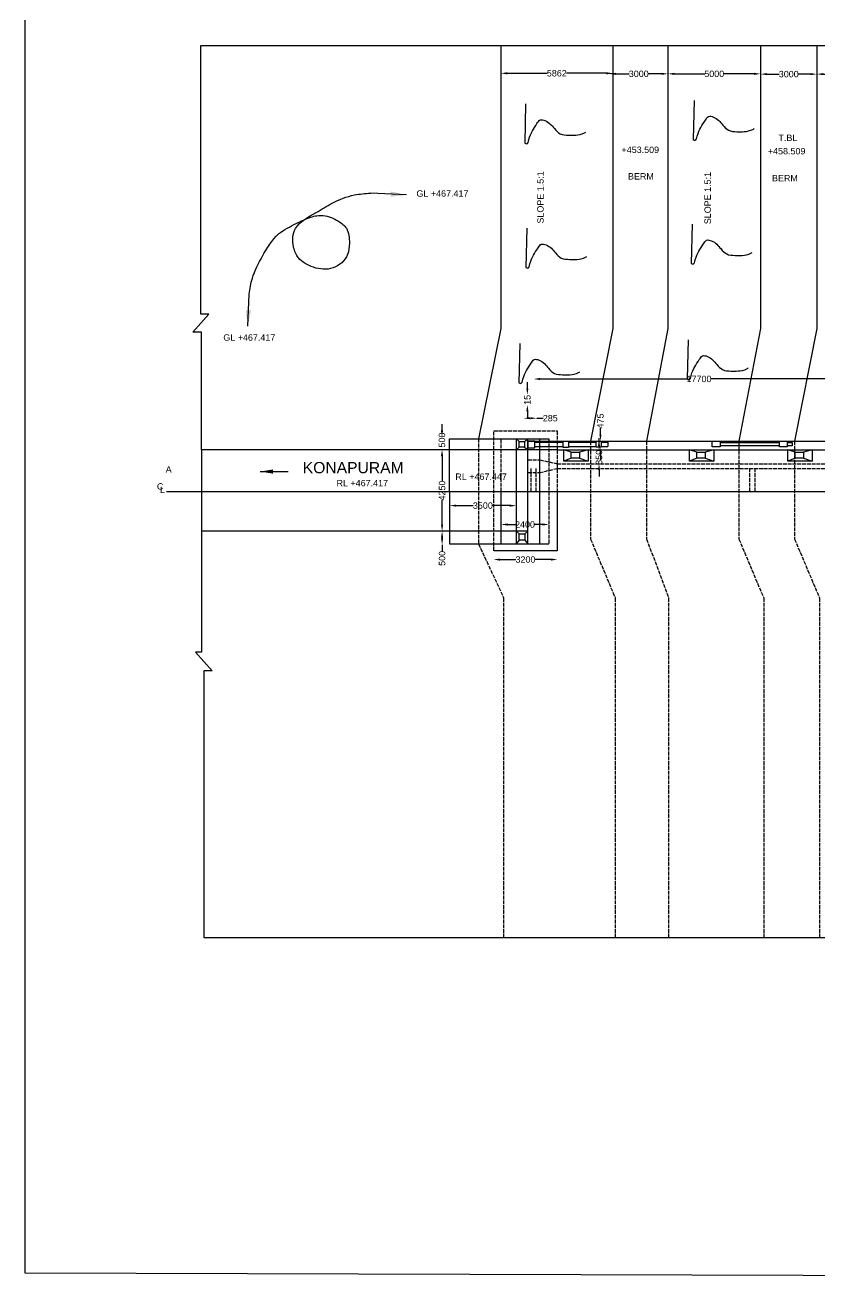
# Model space of a CAD drawing. Header units: millimetres. Extents: x 5124 to 2385548, y 2311 to 44314889.
# Drawn here: x 2375415 to 2377897, y 44308549 to 44312479 of the extents above; entities that cross this region are included whole.
import ezdxf

# ---------------------------------------------------------------- set-up
doc = ezdxf.new("R2010")
doc.units = ezdxf.units.MM
doc.header["$MEASUREMENT"] = 0
doc.linetypes.add('ACAD_ISO02W100', pattern=[15, 12, -3])
for name, color, linetype in [('DIMENSIONS', 7, 'Continuous'), ('DRAWING', 2, 'Continuous'), ('TEXT', 7, 'Continuous')]:
    doc.layers.add(name, color=color, linetype=linetype)
doc.styles.get("Standard").update_dxf_attribs({"font": 'arial.ttf', "height": 20})
doc.dimstyles.get("Standard").update_dxf_attribs({"dimtxt": 25, "dimasz": 20, "dimexe": 0.18, "dimexo": 0.0625, "dimgap": 0.09, "dimtad": 0, "dimdec": 0, "dimzin": 0, "dimdsep": 46, "dimtxsty": 'Standard', "dimcen": 0.09, "dimse1": 1, "dimse2": 1, "dimadec": 0, "dimazin": 0, "dimtfac": 1, "dimtdec": 0, "dimtofl": 0, "dimtmove": 0, "dimatfit": 3, "dimfxl": 1, "dimtolj": 1, "dimtzin": 0, "dimarcsym": 0})

# ---------------------------------------------------------------- blocks, each defined once
blk = doc.blocks.new('*D83')
at = {"layer": 'Defpoints', "color": 0, "transparency": 16777216}
for p in [(2377250, 44312328.5), (2376900.9, 44312316.3), (2377250, 44312316.3)]:
    blk.add_point(p, dxfattribs=at)
at = {"layer": 'DIMENSIONS', "color": 0, "lineweight": -2, "transparency": 16777216}
for p, q in [((2376920.9, 44312328.5), (2377045.6, 44312328.5)), ((2377230, 44312328.5), (2377105.3, 44312328.5))]:
    blk.add_line(p, q, dxfattribs=at)
at = {"layer": 'DIMENSIONS', "color": 0, "transparency": 16777216}
for points in [[(2376920.9, 44312331.8), (2376920.9, 44312325.1), (2376900.9, 44312328.5)], [(2377230, 44312331.8), (2377230, 44312325.1), (2377250, 44312328.5)]]:
    blk.add_solid(points, dxfattribs=at)
at = {"layer": 'DIMENSIONS', "color": 0, "transparency": 16777216, "insert": (2377075.4, 44312328.5), "char_height": 20, "attachment_point": 5}
blk.add_mtext('\\A1;5862', dxfattribs=at)
blk = doc.blocks.new('*D84')
at = {"layer": 'Defpoints', "color": 0, "transparency": 16777216}
for p in [(2377240, 44312326.8), (2377422.6, 44312326.8), (2377422.6, 44312326.8)]:
    blk.add_point(p, dxfattribs=at)
at = {"layer": 'DIMENSIONS', "color": 0, "lineweight": -2, "transparency": 16777216}
for p, q in [((2377260, 44312326.8), (2377301.4, 44312326.8)), ((2377402.6, 44312326.8), (2377361.2, 44312326.8))]:
    blk.add_line(p, q, dxfattribs=at)
at = {"layer": 'DIMENSIONS', "color": 0, "transparency": 16777216}
for points in [[(2377260, 44312330.1), (2377260, 44312323.5), (2377240, 44312326.8)], [(2377402.6, 44312330.1), (2377402.6, 44312323.5), (2377422.6, 44312326.8)]]:
    blk.add_solid(points, dxfattribs=at)
at = {"layer": 'DIMENSIONS', "color": 0, "transparency": 16777216, "insert": (2377331.3, 44312326.8), "char_height": 20, "attachment_point": 5}
blk.add_mtext('\\A1;3000', dxfattribs=at)
blk = doc.blocks.new('*D85')
at = {"layer": 'Defpoints', "color": 0, "transparency": 16777216}
for p in [(2377422.6, 44312326.8), (2377711.6, 44312326.8), (2377711.6, 44312326.8)]:
    blk.add_point(p, dxfattribs=at)
at = {"layer": 'DIMENSIONS', "color": 0, "lineweight": -2, "transparency": 16777216}
for p, q in [((2377442.6, 44312326.8), (2377537.2, 44312326.8)), ((2377691.6, 44312326.8), (2377597, 44312326.8))]:
    blk.add_line(p, q, dxfattribs=at)
at = {"layer": 'DIMENSIONS', "color": 0, "transparency": 16777216}
for points in [[(2377442.6, 44312330.1), (2377442.6, 44312323.5), (2377422.6, 44312326.8)], [(2377691.6, 44312330.1), (2377691.6, 44312323.5), (2377711.6, 44312326.8)]]:
    blk.add_solid(points, dxfattribs=at)
at = {"layer": 'DIMENSIONS', "color": 0, "transparency": 16777216, "insert": (2377567.1, 44312326.8), "char_height": 20, "attachment_point": 5}
blk.add_mtext('\\A1;5000', dxfattribs=at)
blk = doc.blocks.new('*D86')
at = {"layer": 'Defpoints', "color": 0, "transparency": 16777216}
for p in [(2377711.6, 44312326.8), (2377887.7, 44312325.9), (2377887.7, 44312325.9)]:
    blk.add_point(p, dxfattribs=at)
at = {"layer": 'DIMENSIONS', "color": 0, "lineweight": -2, "transparency": 16777216}
for p, q in [((2377731.6, 44312325.9), (2377769.7, 44312325.9)), ((2377867.7, 44312325.9), (2377829.6, 44312325.9))]:
    blk.add_line(p, q, dxfattribs=at)
at = {"layer": 'DIMENSIONS', "color": 0, "transparency": 16777216}
for points in [[(2377731.6, 44312329.2), (2377731.6, 44312322.6), (2377711.6, 44312325.9)], [(2377867.7, 44312329.2), (2377867.7, 44312322.6), (2377887.7, 44312325.9)]]:
    blk.add_solid(points, dxfattribs=at)
at = {"layer": 'DIMENSIONS', "color": 0, "transparency": 16777216, "insert": (2377799.7, 44312325.9), "char_height": 20, "attachment_point": 5}
blk.add_mtext('\\A1;3000', dxfattribs=at)
blk = doc.blocks.new('*D87')
at = {"layer": 'Defpoints', "color": 0, "transparency": 16777216}
for p in [(2377887.7, 44312325.9), (2378162.8, 44312325.9), (2378162.8, 44312325.9)]:
    blk.add_point(p, dxfattribs=at)
at = {"layer": 'DIMENSIONS', "color": 0, "lineweight": -2, "transparency": 16777216}
for p, q in [((2377907.7, 44312325.9), (2377987.1, 44312325.9)), ((2378142.8, 44312325.9), (2378063.3, 44312325.9))]:
    blk.add_line(p, q, dxfattribs=at)
at = {"layer": 'DIMENSIONS', "color": 0, "transparency": 16777216}
for points in [[(2377907.7, 44312329.2), (2377907.7, 44312322.6), (2377887.7, 44312325.9)], [(2378142.8, 44312329.2), (2378142.8, 44312322.6), (2378162.8, 44312325.9)]]:
    blk.add_solid(points, dxfattribs=at)
at = {"layer": 'DIMENSIONS', "color": 0, "transparency": 16777216, "insert": (2378025.2, 44312325.9), "char_height": 20, "attachment_point": 5}
blk.add_mtext('\\A1;46000', dxfattribs=at)
blk = doc.blocks.new('*D94')
at = {"layer": 'Defpoints', "color": 0, "transparency": 16777216}
for p in [(2377002.9, 44311371.6), (2378036, 44311373.2), (2378036, 44311371.6)]:
    blk.add_point(p, dxfattribs=at)
at = {"layer": 'DIMENSIONS', "color": 0, "lineweight": -2, "transparency": 16777216}
for p, q in [((2377022.9, 44311373.2), (2377482.7, 44311373.2)), ((2378016, 44311373.2), (2377556.2, 44311373.2))]:
    blk.add_line(p, q, dxfattribs=at)
at = {"layer": 'DIMENSIONS', "color": 0, "transparency": 16777216}
for points in [[(2377022.9, 44311376.5), (2377022.9, 44311369.9), (2377002.9, 44311373.2)], [(2378016, 44311376.5), (2378016, 44311369.9), (2378036, 44311373.2)]]:
    blk.add_solid(points, dxfattribs=at)
at = {"layer": 'DIMENSIONS', "color": 0, "transparency": 16777216, "insert": (2377519.5, 44311373.2), "char_height": 20, "attachment_point": 5}
blk.add_mtext('\\A1;17700', dxfattribs=at)
blk = doc.blocks.new('*D121')
at = {"layer": 'Defpoints', "color": 0, "transparency": 16777216}
for p in [(2376740.5, 44310977.5), (2376948.5, 44310977.5), (2376948.5, 44310977.5)]:
    blk.add_point(p, dxfattribs=at)
at = {"layer": 'DIMENSIONS', "color": 0, "lineweight": -2, "transparency": 16777216}
for p, q in [((2376760.5, 44310977.5), (2376814.6, 44310977.5)), ((2376928.5, 44310977.5), (2376874.4, 44310977.5))]:
    blk.add_line(p, q, dxfattribs=at)
at = {"layer": 'DIMENSIONS', "color": 0, "transparency": 16777216}
for points in [[(2376760.5, 44310980.8), (2376760.5, 44310974.2), (2376740.5, 44310977.5)], [(2376928.5, 44310980.8), (2376928.5, 44310974.2), (2376948.5, 44310977.5)]]:
    blk.add_solid(points, dxfattribs=at)
at = {"layer": 'DIMENSIONS', "color": 0, "transparency": 16777216, "insert": (2376844.5, 44310977.5), "char_height": 20, "attachment_point": 5}
blk.add_mtext('\\A1;3500', dxfattribs=at)
blk = doc.blocks.new('*D122')
at = {"layer": 'Defpoints', "color": 0, "transparency": 16777216}
for p in [(2376718.5, 44311192.4), (2376716.9, 44311151.8), (2376718.5, 44311151.8)]:
    blk.add_point(p, dxfattribs=at)
at = {"layer": 'DIMENSIONS', "color": 0, "lineweight": -2, "transparency": 16777216}
for p, q in [((2376716.9, 44311212.4), (2376716.9, 44311232.4)), ((2376716.9, 44311131.8), (2376716.9, 44311111.8))]:
    blk.add_line(p, q, dxfattribs=at)
at = {"layer": 'DIMENSIONS', "color": 0, "transparency": 16777216}
for points in [[(2376713.5, 44311212.4), (2376720.2, 44311212.4), (2376716.9, 44311192.4)], [(2376713.5, 44311131.8), (2376720.2, 44311131.8), (2376716.9, 44311151.8)]]:
    blk.add_solid(points, dxfattribs=at)
at = {"layer": 'DIMENSIONS', "color": 0, "transparency": 16777216, "insert": (2376716.9, 44311182.4), "char_height": 20, "attachment_point": 5, "rotation": 90}
blk.add_mtext('\\A1;500', dxfattribs=at)
blk = doc.blocks.new('*D123')
at = {"layer": 'Defpoints', "color": 0, "transparency": 16777216}
for p in [(2376716.9, 44311151.8), (2376716.9, 44310897.6), (2376717.1, 44310897.6)]:
    blk.add_point(p, dxfattribs=at)
at = {"layer": 'DIMENSIONS', "color": 0, "lineweight": -2, "transparency": 16777216}
for p, q in [((2376717.1, 44311131.8), (2376717.1, 44311055)), ((2376717.1, 44310917.6), (2376717.1, 44310994.4))]:
    blk.add_line(p, q, dxfattribs=at)
at = {"layer": 'DIMENSIONS', "color": 0, "transparency": 16777216}
for points in [[(2376713.8, 44311131.8), (2376720.4, 44311131.8), (2376717.1, 44311151.8)], [(2376713.8, 44310917.6), (2376720.4, 44310917.6), (2376717.1, 44310897.6)]]:
    blk.add_solid(points, dxfattribs=at)
at = {"layer": 'DIMENSIONS', "color": 0, "transparency": 16777216, "insert": (2376717.1, 44311024.7), "char_height": 20, "attachment_point": 5, "rotation": 90}
blk.add_mtext('\\A1;4250', dxfattribs=at)
blk = doc.blocks.new('*D124')
at = {"layer": 'Defpoints', "color": 0, "transparency": 16777216}
for p in [(2376717.1, 44310897.6), (2376717.1, 44310854.8), (2376717.1, 44310854.8)]:
    blk.add_point(p, dxfattribs=at)
at = {"layer": 'DIMENSIONS', "color": 0, "lineweight": -2, "transparency": 16777216}
for p, q in [((2376717.1, 44310877.6), (2376717.1, 44310874.8)), ((2376717.1, 44310854.8), (2376717.1, 44310834.8))]:
    blk.add_line(p, q, dxfattribs=at)
at = {"layer": 'DIMENSIONS', "color": 0, "transparency": 16777216}
for points in [[(2376713.8, 44310877.6), (2376720.4, 44310877.6), (2376717.1, 44310897.6)], [(2376713.8, 44310874.8), (2376720.4, 44310874.8), (2376717.1, 44310854.8)]]:
    blk.add_solid(points, dxfattribs=at)
at = {"layer": 'DIMENSIONS', "color": 0, "transparency": 16777216, "insert": (2376717.1, 44310812.6), "char_height": 20, "attachment_point": 5, "rotation": 90}
blk.add_mtext('\\A1;500', dxfattribs=at)
blk = doc.blocks.new('*D125')
at = {"layer": 'Defpoints', "color": 0, "transparency": 16777216}
for p in [(2376901.5, 44310931.4), (2377050.8, 44310924.3), (2377050.8, 44310918.5)]:
    blk.add_point(p, dxfattribs=at)
at = {"layer": 'DIMENSIONS', "color": 0, "lineweight": -2, "transparency": 16777216}
for p, q in [((2376921.5, 44310918.5), (2376946, 44310918.5)), ((2377030.8, 44310918.5), (2377006.2, 44310918.5))]:
    blk.add_line(p, q, dxfattribs=at)
at = {"layer": 'DIMENSIONS', "color": 0, "transparency": 16777216}
for points in [[(2376921.5, 44310921.9), (2376921.5, 44310915.2), (2376901.5, 44310918.5)], [(2377030.8, 44310921.9), (2377030.8, 44310915.2), (2377050.8, 44310918.5)]]:
    blk.add_solid(points, dxfattribs=at)
at = {"layer": 'DIMENSIONS', "color": 0, "transparency": 16777216, "insert": (2376976.1, 44310918.5), "char_height": 20, "attachment_point": 5}
blk.add_mtext('\\A1;2400', dxfattribs=at)
blk = doc.blocks.new('*D126')
at = {"layer": 'Defpoints', "color": 0, "transparency": 16777216}
for p in [(2376877.8, 44310816.1), (2377077.2, 44310816.1), (2377077.2, 44310808.9)]:
    blk.add_point(p, dxfattribs=at)
at = {"layer": 'DIMENSIONS', "color": 0, "lineweight": -2, "transparency": 16777216}
for p, q in [((2376897.8, 44310808.9), (2376947.6, 44310808.9)), ((2377057.2, 44310808.9), (2377007.4, 44310808.9))]:
    blk.add_line(p, q, dxfattribs=at)
at = {"layer": 'DIMENSIONS', "color": 0, "transparency": 16777216}
for points in [[(2376897.8, 44310812.3), (2376897.8, 44310805.6), (2376877.8, 44310808.9)], [(2377057.2, 44310812.3), (2377057.2, 44310805.6), (2377077.2, 44310808.9)]]:
    blk.add_solid(points, dxfattribs=at)
at = {"layer": 'DIMENSIONS', "color": 0, "transparency": 16777216, "insert": (2376977.5, 44310808.9), "char_height": 20, "attachment_point": 5}
blk.add_mtext('\\A1;3200', dxfattribs=at)
blk = doc.blocks.new('*D127')
at = {"layer": 'Defpoints', "color": 0, "transparency": 16777216}
for p in [(2376979.2, 44311323.4), (2376979.2, 44311292.6), (2376983.5, 44311292.6)]:
    blk.add_point(p, dxfattribs=at)
at = {"layer": 'DIMENSIONS', "color": 0, "lineweight": -2, "transparency": 16777216}
for p, q in [((2376983.5, 44311343.4), (2376983.5, 44311363.4)), ((2376983.5, 44311272.6), (2376983.5, 44311252.6))]:
    blk.add_line(p, q, dxfattribs=at)
at = {"layer": 'DIMENSIONS', "color": 0, "transparency": 16777216}
for points in [[(2376980.2, 44311343.4), (2376986.8, 44311343.4), (2376983.5, 44311323.4)], [(2376980.2, 44311272.6), (2376986.8, 44311272.6), (2376983.5, 44311292.6)]]:
    blk.add_solid(points, dxfattribs=at)
at = {"layer": 'DIMENSIONS', "color": 0, "transparency": 16777216, "insert": (2376983.5, 44311308), "char_height": 20, "attachment_point": 5, "rotation": 90}
blk.add_mtext('\\A1;15', dxfattribs=at)
blk = doc.blocks.new('*D128')
at = {"layer": 'Defpoints', "color": 0, "transparency": 16777216}
for p in [(2377207.3, 44311148), (2377207.9, 44311148), (2377207.9, 44311108.6)]:
    blk.add_point(p, dxfattribs=at)
at = {"layer": 'DIMENSIONS', "color": 0, "lineweight": -2, "transparency": 16777216}
for p, q in [((2377207.3, 44311168), (2377207.3, 44311188)), ((2377207.3, 44311088.6), (2377207.3, 44311068.6))]:
    blk.add_line(p, q, dxfattribs=at)
at = {"layer": 'DIMENSIONS', "color": 0, "transparency": 16777216}
for points in [[(2377204, 44311168), (2377210.6, 44311168), (2377207.3, 44311148)], [(2377204, 44311088.6), (2377210.6, 44311088.6), (2377207.3, 44311108.6)]]:
    blk.add_solid(points, dxfattribs=at)
at = {"layer": 'DIMENSIONS', "color": 0, "transparency": 16777216, "insert": (2377207.3, 44311128.3), "char_height": 20, "attachment_point": 5, "rotation": 90}
blk.add_mtext('\\A1;850', dxfattribs=at)
blk = doc.blocks.new('*D129')
at = {"layer": 'Defpoints', "color": 0, "transparency": 16777216}
for p in [(2377209.3, 44311179.3), (2377209.3, 44311160.1), (2377211.7, 44311179.3)]:
    blk.add_point(p, dxfattribs=at)
at = {"layer": 'DIMENSIONS', "color": 0, "lineweight": -2, "transparency": 16777216}
for p, q in [((2377211.7, 44311199.3), (2377211.7, 44311219.3)), ((2377211.7, 44311140.1), (2377211.7, 44311120.1))]:
    blk.add_line(p, q, dxfattribs=at)
at = {"layer": 'DIMENSIONS', "color": 0, "transparency": 16777216}
for points in [[(2377208.3, 44311199.3), (2377215, 44311199.3), (2377211.7, 44311179.3)], [(2377208.3, 44311140.1), (2377215, 44311140.1), (2377211.7, 44311160.1)]]:
    blk.add_solid(points, dxfattribs=at)
at = {"layer": 'DIMENSIONS', "color": 0, "transparency": 16777216, "insert": (2377211.7, 44311241.9), "char_height": 20, "attachment_point": 5, "rotation": 90}
blk.add_mtext('\\A1;475', dxfattribs=at)
blk = doc.blocks.new('*D179')
at = {"layer": 'Defpoints', "color": 0, "transparency": 16777216}
for p in [(2376971.9, 44311294.9), (2377012.7, 44311295.8), (2377012.7, 44311250.7)]:
    blk.add_point(p, dxfattribs=at)
at = {"layer": 'DIMENSIONS', "color": 0, "lineweight": -2, "transparency": 16777216}
for p, q in [((2376991.9, 44311250.7), (2376992.7, 44311250.7)), ((2377012.7, 44311250.7), (2377032.7, 44311250.7))]:
    blk.add_line(p, q, dxfattribs=at)
at = {"layer": 'DIMENSIONS', "color": 0, "transparency": 16777216}
for points in [[(2376991.9, 44311254), (2376991.9, 44311247.4), (2376971.9, 44311250.7)], [(2376992.7, 44311254), (2376992.7, 44311247.4), (2377012.7, 44311250.7)]]:
    blk.add_solid(points, dxfattribs=at)
at = {"layer": 'DIMENSIONS', "color": 0, "transparency": 16777216, "insert": (2377055.1, 44311250.7), "char_height": 20, "attachment_point": 5}
blk.add_mtext('\\A1;285', dxfattribs=at)

msp = doc.modelspace()

# ---------------------------------------------------------------- linework, layer by layer
at = {"layer": 'DIMENSIONS', "color": 0}
for points in [[(2377504.1, 44312243.9), (2377501.6, 44312121.3)], [(2376978, 44312233), (2376975.6, 44312110.4)], [(2377498, 44311857.2), (2377495.5, 44311734.6)], [(2376981.5, 44311844.6), (2376979, 44311722.1)], [(2376959.6, 44311484.3), (2376957.2, 44311361.7)], [(2377485.2, 44311495.8), (2377482.7, 44311373.2)]]:
    msp.add_lwpolyline(points, dxfattribs=at)
for points in [[(2376975.6, 44312110.4), (2376981.2, 44312108.2), (2376988.1, 44312121.2), (2377013.4, 44312171.3), (2377023.3, 44312182.6), (2377038.5, 44312180.9), (2377068.3, 44312155.5), (2377086.1, 44312139.6), (2377112.1, 44312135.2), (2377134.4, 44312135.4), (2377161.4, 44312142.2), (2377166, 44312144.8)], [(2377501.6, 44312121.3), (2377507.3, 44312119.1), (2377514.1, 44312132.1), (2377539.4, 44312182.2), (2377549.4, 44312193.5), (2377564.6, 44312191.8), (2377594.4, 44312166.5), (2377612.1, 44312150.6), (2377638.1, 44312146.1), (2377660.5, 44312146.3), (2377687.5, 44312153.1), (2377692.1, 44312155.7)], [(2376114.4, 44311638.8), (2376124.6, 44311688), (2376156.5, 44311757.5), (2376206.8, 44311826.4), (2376261.8, 44311859.1), (2376307, 44311878.9), (2376346.2, 44311884.2), (2376393.5, 44311866.4), (2376418.2, 44311844.2), (2376427.5, 44311797.3), (2376421.8, 44311762.2), (2376376.5, 44311720.3), (2376315.1, 44311722.3), (2376268.6, 44311751.8), (2376253.3, 44311786), (2376259.7, 44311843.8), (2376324, 44311893.1), (2376374.3, 44311922.8), (2376443.5, 44311948.3), (2376493.4, 44311954.3)], [(2376979, 44311722.1), (2376984.6, 44311719.8), (2376991.5, 44311732.9), (2377016.8, 44311782.9), (2377026.7, 44311794.2), (2377042, 44311792.5), (2377071.7, 44311767.2), (2377089.5, 44311751.3), (2377115.5, 44311746.9), (2377137.8, 44311747), (2377164.8, 44311753.9), (2377169.5, 44311756.4)], [(2377495.5, 44311734.6), (2377501.2, 44311732.4), (2377508, 44311745.4), (2377533.3, 44311795.5), (2377543.3, 44311806.8), (2377558.5, 44311805.1), (2377588.3, 44311779.8), (2377606.1, 44311763.9), (2377632, 44311759.4), (2377654.4, 44311759.6), (2377681.4, 44311766.4), (2377686, 44311769)], [(2376957.2, 44311361.7), (2376962.8, 44311359.5), (2376969.7, 44311372.5), (2376995, 44311422.5), (2377004.9, 44311433.9), (2377020.1, 44311432.2), (2377049.9, 44311406.8), (2377067.7, 44311390.9), (2377093.7, 44311386.5), (2377116, 44311386.7), (2377143, 44311393.5), (2377147.6, 44311396)], [(2377482.7, 44311373.2), (2377488.3, 44311371), (2377495.2, 44311384), (2377520.5, 44311434.1), (2377530.4, 44311445.4), (2377545.7, 44311443.7), (2377575.4, 44311418.3), (2377593.2, 44311402.5), (2377619.2, 44311398), (2377641.5, 44311398.2), (2377668.6, 44311405), (2377673.2, 44311407.6)]]:
    msp.add_spline(points, degree=3, dxfattribs=at)
at = {"layer": 'DRAWING', "color": 0}
for points in [[(2375415.1, 44314888.9), (2385479.1, 44314858.4), (2385479.1, 44308548.7), (2375415.1, 44308579.2)], [(2376957.4, 44311177.6), (2376974.5, 44311177.6), (2376974.5, 44311160.1), (2376957.4, 44311160.1)], [(2376985.2, 44311158.3), (2377006.9, 44311158.3), (2377006.9, 44311179.3), (2376985.2, 44311179.3)], [(2377095.3, 44311179.3), (2377111.7, 44311179.3), (2377111.7, 44311158.9), (2377095.3, 44311158.9)], [(2377097.2, 44311151.8), (2377173.6, 44311151.8), (2377173.6, 44311116.8), (2377097.2, 44311116.8)], [(2377119.9, 44311144.1), (2377145.9, 44311144.1), (2377145.9, 44311125.6), (2377119.9, 44311125.6)], [(2377198.8, 44311179.3), (2377213.8, 44311179.3), (2377213.8, 44311160.1), (2377198.8, 44311160.1)], [(2377489.9, 44311151.8), (2377566.3, 44311151.8), (2377566.3, 44311116.8), (2377489.9, 44311116.8)], [(2377512.6, 44311144.1), (2377538.6, 44311144.1), (2377538.6, 44311125.6), (2377512.6, 44311125.6)], [(2377560.8, 44311179.3), (2377585.2, 44311179.3), (2377585.2, 44311161), (2377560.8, 44311161)], [(2377771, 44311179.3), (2377795.3, 44311179.3), (2377795.3, 44311161), (2377771, 44311161)], [(2377797, 44311151.8), (2377873.4, 44311151.8), (2377873.4, 44311116.8), (2377797, 44311116.8)], [(2377819.7, 44311144.1), (2377845.7, 44311144.1), (2377845.7, 44311125.6), (2377819.7, 44311125.6)], [(2376958, 44310889.1), (2376976, 44310889.1), (2376976, 44310869.5), (2376958, 44310869.5)]]:
    msp.add_lwpolyline(points, close=True, dxfattribs=at)
for points in [[(2377076.4, 44311151.8), (2375966.1, 44311151.8), (2375966.1, 44311519.5), (2375938.4, 44311519.5), (2375989.2, 44311575.8), (2375963.5, 44311575.8), (2375963.5, 44312415.6)], [(2375963.5, 44312415.6), (2378613.4, 44312415.6)], [(2376900.9, 44312415.6), (2376900.9, 44311530.7)], [(2377250, 44312415.6), (2377250, 44311530.7)], [(2377422.6, 44312415.6), (2377422.6, 44311530.7)], [(2377711.6, 44312415.6), (2377711.6, 44311530.7)], [(2377887.7, 44312415.6), (2377887.7, 44311530.7)], [(2376900.9, 44311530.7), (2376831.2, 44311186.4)], [(2377250, 44311530.7), (2377180.9, 44311179.3)], [(2377422.6, 44311530.7), (2377356, 44311179.3)], [(2377711.6, 44311530.7), (2377644.1, 44311179.3)], [(2377887.7, 44311530.7), (2377818, 44311179.3)], [(2376740.5, 44311021.8), (2376740.5, 44311186.4), (2377050.8, 44311186.4)], [(2376948.5, 44311186.4), (2376948.5, 44310857.9)], [(2376948.5, 44311186.4), (2376957.4, 44311177.6)], [(2376974.5, 44311177.6), (2376985.2, 44311186.4)], [(2376985.2, 44311021.8), (2376985.2, 44311186.4)], [(2377022.4, 44310857.9), (2377022.4, 44311186.4)], [(2375966.1, 44311151.8), (2375966.1, 44310519.1), (2375946.7, 44310519.1), (2375998.7, 44310460.9), (2375972.6, 44310460.9), (2375972.6, 44309627.7)], [(2376957.4, 44311160.1), (2376948.5, 44311151.8)], [(2376974.5, 44311160.1), (2376985.2, 44311151.8)], [(2376985.2, 44311179.3), (2378613.4, 44311179.3)], [(2377006.9, 44311176.1), (2377095.3, 44311176.1)], [(2377006.9, 44311162.6), (2377095.3, 44311162.6)], [(2377076.4, 44311151.8), (2378613.4, 44311151.8)], [(2377119.9, 44311144.1), (2377097.2, 44311151.8)], [(2377111.7, 44311176.1), (2377198.8, 44311176.1)], [(2377111.7, 44311162.6), (2377198.8, 44311162.6)], [(2377173.6, 44311151.8), (2377145.9, 44311144.1)], [(2377213.8, 44311176.1), (2377234.3, 44311176.1)], [(2377213.8, 44311162.6), (2377234.3, 44311162.6)], [(2377234.3, 44311176.1), (2377234.3, 44311162.6)], [(2377512.6, 44311144.1), (2377489.9, 44311151.8)], [(2377566.3, 44311151.8), (2377538.6, 44311144.1)], [(2377585.2, 44311174.8), (2377771, 44311174.8)], [(2377771, 44311164.5), (2377585.2, 44311164.5)], [(2377795.3, 44311174.8), (2377810.2, 44311174.8), (2377810.2, 44311164.5), (2377795.3, 44311164.5)], [(2377819.7, 44311144.1), (2377797, 44311151.8)], [(2377873.4, 44311151.8), (2377845.7, 44311144.1)], [(2377119.9, 44311125.6), (2377097.2, 44311116.8)], [(2377145.9, 44311125.6), (2377173.6, 44311116.8)], [(2377512.6, 44311125.6), (2377489.9, 44311116.8)], [(2377538.6, 44311125.6), (2377566.3, 44311116.8)], [(2377819.7, 44311125.6), (2377797, 44311116.8)], [(2377845.7, 44311125.6), (2377873.4, 44311116.8)], [(2375856.7, 44311021.8), (2378613.4, 44311021.8)], [(2376740.5, 44311021.8), (2376740.5, 44310857.9), (2377050.8, 44310857.9)], [(2377076.4, 44311021.8), (2377076.4, 44310836.4), (2376878.8, 44310836.3)], [(2376901.5, 44310857.9), (2376901.5, 44311021.8)], [(2376985.2, 44310857.9), (2376985.2, 44311021.8)], [(2376740.5, 44310897.6), (2375966.1, 44310897.6)], [(2376985.2, 44310897.6), (2376740.5, 44310897.6)], [(2376948.5, 44310897.6), (2376958, 44310889.1)], [(2376958, 44310869.5), (2376948.5, 44310857.9)], [(2376985.2, 44310897.6), (2376976, 44310889.1)], [(2376976, 44310869.5), (2376985.2, 44310857.9)], [(2375972.6, 44309627.7), (2378613.4, 44309627.7)]]:
    msp.add_lwpolyline(points, dxfattribs=at)
at = {"layer": 'DRAWING', "color": 0, "linetype": 'ACAD_ISO02W100'}
for points in [[(2376831.2, 44311186.4), (2376831.2, 44310857.9), (2376909.4, 44310688.9)], [(2376878.8, 44310836.3), (2376878.8, 44311210.9), (2377076.4, 44311210.9), (2377076.4, 44311021.8)], [(2376901.5, 44311021.8), (2376901.5, 44311186.4)], [(2377050.8, 44311186.4), (2377050.8, 44310857.9)], [(2377180.9, 44311179.3), (2377180.9, 44310873.2)], [(2377356, 44311179.3), (2377356, 44310873.2), (2377424.4, 44310688.9)], [(2377644.1, 44311179.3), (2377644.1, 44310873.2), (2377721.5, 44310688.9)], [(2377818, 44311179.3), (2377818, 44310873.2), (2377895.8, 44310688.9)], [(2376985.2, 44311120.2), (2377022.4, 44311120.2), (2377076.4, 44311108.6), (2378613.4, 44311108.6)], [(2376985.2, 44311080.7), (2377022.4, 44311080.7), (2377076.4, 44311093.8), (2378613.4, 44311093.8)], [(2376994, 44311093.8), (2376994, 44311021.8)], [(2377010.2, 44311093.8), (2377010.2, 44311021.8)], [(2377677.6, 44311093.8), (2377677.6, 44311021.8)], [(2377693.9, 44311093.8), (2377693.9, 44311021.8)], [(2377180.9, 44310873.2), (2377258, 44310688.9)], [(2376909.4, 44310688.9), (2376909.4, 44309627.7)], [(2377258, 44310688.9), (2377258, 44309627.7)], [(2377424.4, 44310688.9), (2377424.4, 44309627.7)], [(2377721.5, 44310688.9), (2377721.5, 44309627.7)], [(2377895.8, 44310688.9), (2377895.8, 44309627.7)]]:
    msp.add_lwpolyline(points, dxfattribs=at)

# ---------------------------------------------------------------- texts
at = {"layer": 'TEXT', "color": 0}
for s, height, p in [('T.BL ', 20, (2377767.7, 44312116.5)), ('+453.509', 20, (2377277.5, 44312079.5)), ('+458.509', 20, (2377734.5, 44312075.1)), ('BERM ', 20, (2377297.7, 44311996.5)), ('BERM ', 20, (2377747.5, 44311990.9)), ('GL +467.417', 20, (2376637.1, 44311942.7)), ('GL +467.417', 20, (2376034, 44311492.8)), ('KONAPURAM ', 35, (2376282, 44311078.8)), ('A', 20, (2375854, 44311080.5)), ('RL +467.447', 20, (2376758.6, 44311057.9)), ('C', 20, (2375826.5, 44311027.5)), ('L', 20, (2375836.1, 44311016.8)), ('RL +467.417', 20, (2376387.6, 44311037.9))]:
    msp.add_text(s, height=height, dxfattribs=at).set_placement(p)
for p in [(2377034.2, 44311859), (2377556.5, 44311856.9)]:
    msp.add_text('SLOPE 1.5:1', height=20, rotation=90, dxfattribs=at).set_placement(p)

# ---------------------------------------------------------------- dimensions: what is measured, and where the dimension line sits
at = {"layer": 'DIMENSIONS', "color": 0}
for base, p1, p2, text, picture, middle in [((2377250, 44312328.5), (2376900.9, 44312316.3), (2377250, 44312316.3), '5862', '*D83', (2377075.4, 44312328.5)), ((2377422.6, 44312326.8), (2377240, 44312326.8), (2377422.6, 44312326.8), '3000', '*D84', (2377331.3, 44312326.8)), ((2377711.6, 44312326.8), (2377422.6, 44312326.8), (2377711.6, 44312326.8), '5000', '*D85', (2377567.1, 44312326.8)), ((2377887.7, 44312325.9), (2377711.6, 44312326.8), (2377887.7, 44312325.9), '3000', '*D86', (2377799.7, 44312325.9)), ((2378162.8, 44312325.9), (2377887.7, 44312325.9), (2378162.8, 44312325.9), '46000', '*D87', (2378025.2, 44312325.9)), ((2378036, 44311373.2), (2377002.9, 44311371.6), (2378036, 44311371.6), '17700', '*D94', (2377519.5, 44311373.2)), ((2377012.7, 44311250.7), (2376971.9, 44311294.9), (2377012.7, 44311295.8), '285', '*D179', (2377055.1, 44311250.7)), ((2376948.5, 44310977.5), (2376740.5, 44310977.5), (2376948.5, 44310977.5), '3500', '*D121', (2376844.5, 44310977.5)), ((2377050.8, 44310918.5), (2376901.5, 44310931.4), (2377050.8, 44310924.3), '2400', '*D125', (2376976.1, 44310918.5)), ((2377077.2, 44310808.9), (2376877.8, 44310816.1), (2377077.2, 44310816.1), '3200', '*D126', (2376977.5, 44310808.9))]:
    dim = msp.add_linear_dim(base=base, p1=p1, p2=p2, text=text, dimstyle='Standard', dxfattribs=at)
    dim.commit()
    dim.dimension.update_dxf_attribs({"geometry": picture, "text_midpoint": middle})
for base, p1, p2, text, picture, middle in [((2376983.5, 44311292.6), (2376979.2, 44311323.4), (2376979.2, 44311292.6), '15', '*D127', (2376983.5, 44311308)), ((2377211.7, 44311179.3), (2377209.3, 44311160.1), (2377209.3, 44311179.3), '475', '*D129', (2377211.7, 44311241.9)), ((2376717.1, 44310897.6), (2376716.9, 44311151.8), (2376716.9, 44310897.6), '4250', '*D123', (2376717.1, 44311024.7)), ((2376717.1, 44310854.8), (2376717.1, 44310897.6), (2376717.1, 44310854.8), '500', '*D124', (2376717.1, 44310812.6))]:
    dim = msp.add_linear_dim(base=base, p1=p1, p2=p2, angle=90, text=text, dimstyle='Standard', dxfattribs=at)
    dim.commit()
    dim.dimension.update_dxf_attribs({"geometry": picture, "text_midpoint": middle})
for base, p1, p2, text, picture, middle in [((2376716.9, 44311151.8), (2376718.5, 44311192.4), (2376718.5, 44311151.8), '500', '*D122', (2376716.9, 44311182.4)), ((2377207.3, 44311148), (2377207.9, 44311108.6), (2377207.9, 44311148), '850', '*D128', (2377207.3, 44311128.3))]:
    dim = msp.add_linear_dim(base=base, p1=p1, p2=p2, angle=90, text=text, dimstyle='Standard', dxfattribs=at)
    dim.commit()
    dim.dimension.update_dxf_attribs({"geometry": picture, "text_midpoint": middle, "dimtype": 160})

# ---------------------------------------------------------------- leaders
for points, override in [([(2376606.4, 44311948.3), (2376493.4, 44311954.3)], {"dimasz": 50, "dimgap": 0.09, "dimtad": 0}), ([(2376110.2, 44311537.8), (2376114.4, 44311638.8)], {"dimasz": 50, "dimgap": 0.09, "dimtad": 0}), ([(2376149.2, 44311084), (2376236.9, 44311084)], {"dimasz": 40, "dimgap": 0.09, "dimtad": 0})]:
    msp.add_leader(points, dimstyle='Standard', override=override, dxfattribs=at)

doc.saveas('drawing.dxf')
